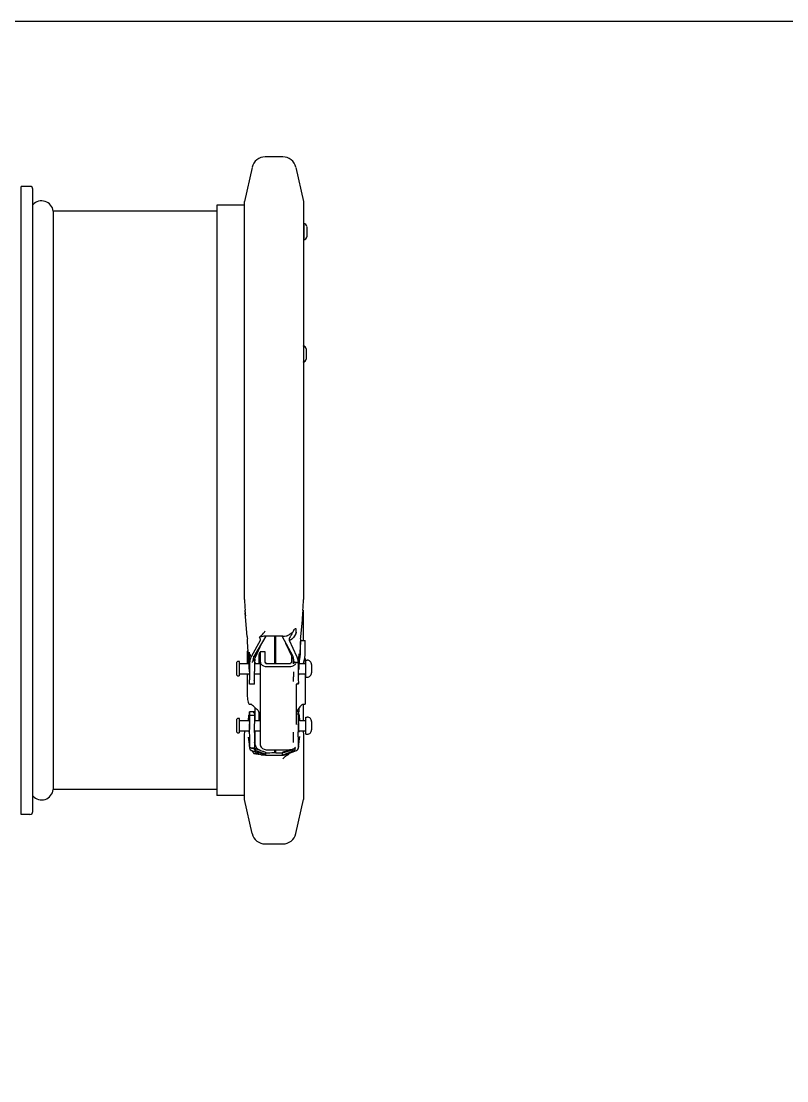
# Model space of a CAD drawing. Header units: millimetres. Extents: x 0 to 2800, y 0 to 1980.
# Drawn here: x 1938.2 to 2147.9, y 972.6 to 1262.7 of the extents above; entities that cross this region are included whole.
import ezdxf

# ---------------------------------------------------------------- set-up
doc = ezdxf.new("R2010")
doc.units = ezdxf.units.MM
doc.header["$LTSCALE"] = 154
doc.layers.get('0').update_dxf_attribs({"linetype": 'CONTINUOUS'})

msp = doc.modelspace()

# ---------------------------------------------------------------- linework, layer by layer
at = {"linetype": 'Continuous'}
for p, q in [((2009.83678, 1225.58091), (2005.02357, 1225.58091)), ((2001.42957, 1222.69181), (1999.3801, 1213.37607)), ((2013.43084, 1222.6916), (2015.48025, 1213.37607)), ((1940.60909, 1217.51802), (1938.20909, 1217.51802)), ((1938.20909, 1045.51802), (1938.20909, 1217.51802)), ((1941.40909, 1046.32026), (1941.40909, 1216.71618)), ((1999.38004, 1104.35622), (1999.38004, 1213.37594)), ((2015.48031, 1213.37594), (2015.48031, 1104.34107)), ((1991.80909, 1210.71802), (1946.98699, 1210.71802)), ((1946.98699, 1210.71802), (1946.98699, 1052.31802)), ((1999.38004, 1212.31802), (1991.80909, 1212.31802)), ((1991.80909, 1212.31802), (1991.80909, 1050.73514)), ((2015.58611, 1207.27802), (2015.58611, 1202.88519)), ((2016.38611, 1206.47346), (2016.38611, 1203.68258)), ((2016.22611, 1172.99399), (2016.22611, 1170.19597)), ((1999.53184, 1100.95006), (1999.53649, 1100.75116)), ((2000.08541, 1094.26946), (1999.53649, 1100.75116)), ((2015.48031, 1093.10663), (2015.48031, 1101.46613)), ((2014.7838, 1094.27834), (2015.20751, 1098.73058)), ((2005.19018, 1094.30686), (2001.88067, 1088.73354)), ((2009.83678, 1094.30686), (2005.02357, 1094.30686)), ((2007.54248, 1094.30686), (2007.54245, 1086.87337)), ((2007.80921, 1094.30686), (2007.80917, 1086.87337)), ((2012.6537, 1088.73354), (2009.67018, 1094.30686)), ((2013.51007, 1095.3478), (2013.51181, 1095.3573)), ((2000.15063, 1093.50029), (2000.13969, 1093.59535)), ((2000.56412, 1087.24995), (2000.20131, 1092.73213)), ((2003.66408, 1093.12935), (2001.28037, 1088.80986)), ((2002.45161, 1088.76976), (2003.99054, 1092.19173)), ((2012.43852, 1088.66893), (2010.70601, 1092.35077)), ((2011.60894, 1093.19483), (2013.62372, 1088.87815)), ((2014.65786, 1092.7142), (2014.30057, 1087.31541)), ((2014.72909, 1093.10663), (2016.00909, 1093.10663)), ((2014.72909, 1089.97228), (2014.72909, 1092.83739)), ((2016.00909, 1089.97228), (2016.00909, 1093.10662)), ((2000.08577, 1089.66736), (2000.08577, 1086.87337)), ((2000.35983, 1090.33683), (2000.22367, 1090.33683)), ((2000.43851, 1089.14452), (2000.52679, 1087.67493)), ((2000.64524, 1088.94963), (2000.64973, 1088.90117)), ((2000.64973, 1088.90117), (2000.65915, 1088.7981)), ((2001.21219, 1088.68874), (2001.19121, 1088.65232)), ((2001.23247, 1088.72431), (2001.21219, 1088.68874)), ((2001.75665, 1088.25473), (2001.73527, 1088.12944)), ((2001.75665, 1088.73354), (2001.88067, 1088.73354)), ((2003.30865, 1089.02044), (2003.30865, 1086.87337)), ((2003.72909, 1090.02233), (2003.72671, 1090.02582)), ((2005.00778, 1090.02466), (2003.72675, 1090.02466)), ((2003.72909, 1064.41047), (2003.72909, 1090.01073)), ((2005.00909, 1090.02233), (2005.00777, 1090.02543)), ((2005.00909, 1087.18823), (2005.00909, 1090.02233)), ((2012.20909, 1089.15651), (2012.20909, 1087.18823)), ((2012.6537, 1088.73354), (2012.77772, 1088.73354)), ((2014.15937, 1088.37488), (2014.13414, 1088.08057)), ((2014.33717, 1087.74205), (2014.42853, 1089.24751)), ((1997.15973, 1087.15212), (1997.15973, 1083.71928)), ((1997.95973, 1087.43337), (1997.76875, 1087.43337)), ((1997.95973, 1083.43337), (1997.95973, 1087.4264)), ((1997.95973, 1086.87337), (2000.56312, 1086.87337)), ((2000.52679, 1087.67493), (2000.55381, 1087.16544)), ((2000.74081, 1087.8494), (2000.71654, 1088.13485)), ((2000.79018, 1084.6203), (2000.78992, 1087.26491)), ((2001.6301, 1087.50517), (2001.61021, 1087.38168)), ((2001.73527, 1088.12944), (2001.67153, 1087.75354)), ((2002.07018, 1086.97624), (2002.07018, 1084.6203)), ((2002.07018, 1086.87337), (2003.72909, 1086.87337)), ((2002.30509, 1087.05371), (2002.13009, 1088.03817)), ((2002.20909, 1088.01577), (2002.20909, 1087.59377)), ((2005.22611, 1086.87337), (2011.99213, 1086.87337)), ((2011.40909, 1086.72297), (2005.80909, 1086.72297)), ((2005.80909, 1085.97855), (2011.40909, 1085.97855)), ((2012.79018, 1086.71122), (2012.79018, 1087.08086)), ((2012.81919, 1087.96342), (2012.79853, 1088.08301)), ((2012.91994, 1087.37052), (2012.9006, 1087.48821)), ((2013.42891, 1087.10758), (2013.48909, 1087.10133)), ((2013.48909, 1087.10132), (2013.55144, 1087.09488)), ((2013.55145, 1087.095), (2013.94371, 1087.05538)), ((2013.94371, 1087.05538), (2014.07018, 1087.04277)), ((2014.07018, 1087.04249), (2014.07018, 1084.59363)), ((2014.09249, 1087.58963), (2014.0709, 1087.33034)), ((2014.13414, 1088.08057), (2014.09249, 1087.58963)), ((2014.10085, 1087.68302), (2014.12469, 1087.96801)), ((2014.12469, 1087.96784), (2014.13413, 1088.08072)), ((2014.27086, 1086.87337), (2016.11973, 1086.87337)), ((2014.31783, 1087.37582), (2014.33717, 1087.74205)), ((2016.00909, 1088.20067), (2016.00909, 1086.87337)), ((2016.11973, 1087.75337), (2016.51973, 1087.75337)), ((2016.11973, 1083.11337), (2016.11973, 1087.75337)), ((2017.71973, 1086.55218), (2017.71973, 1084.3174)), ((1997.95973, 1083.43337), (1997.76875, 1083.43337)), ((1997.95973, 1083.99337), (2000.68937, 1083.99337)), ((2000.08577, 1083.99337), (2000.08577, 1078.2315)), ((2000.66827, 1085.27466), (2000.67208, 1085.13907)), ((2000.67208, 1085.13907), (2000.67371, 1085.07807)), ((2000.67371, 1085.07807), (2000.67621, 1084.98122)), ((2000.67621, 1084.98122), (2000.68018, 1084.81732)), ((2000.68659, 1084.52489), (2000.68937, 1084.38654)), ((2000.68937, 1084.38654), (2000.69581, 1084.04226)), ((2000.69572, 1084.04351), (2000.69665, 1083.99337)), ((2000.7036, 1083.72291), (2000.70312, 1083.74944)), ((2000.70455, 1083.65436), (2000.7036, 1083.72291)), ((2002.06824, 1083.99337), (2003.72909, 1083.99337)), ((2014.15682, 1083.72613), (2014.15581, 1083.65365)), ((2014.16362, 1083.99115), (2014.17099, 1084.38654)), ((2014.17099, 1084.38654), (2014.17377, 1084.525)), ((2014.17377, 1084.525), (2014.17827, 1084.73409)), ((2014.17827, 1084.73409), (2014.18026, 1084.82087)), ((2014.18026, 1084.82087), (2014.18423, 1084.98458)), ((2014.18423, 1084.98458), (2014.18669, 1085.07988)), ((2014.18669, 1085.07988), (2014.1883, 1085.13969)), ((2014.1883, 1085.13969), (2014.19229, 1085.28178)), ((2014.26206, 1083.99337), (2016.11973, 1083.99337)), ((2016.00909, 1083.99337), (2016.00909, 1075.70368)), ((2016.11973, 1083.11337), (2016.51973, 1083.11337)), ((2002.04796, 1081.22465), (2000.76796, 1081.22465)), ((2012.81373, 1082.07165), (2012.81201, 1082.20392)), ((2012.81553, 1081.92258), (2012.81373, 1082.07165)), ((2014.09174, 1081.19798), (2013.48909, 1081.19798)), ((2013.48909, 1081.19798), (2013.48909, 1070.12649)), ((2000.60605, 1075.70099), (2001.05141, 1075.69152)), ((2002.20909, 1074.76478), (2002.20909, 1071.25396)), ((2014.21824, 1074.60234), (2014.21824, 1073.62348)), ((2015.48031, 1071.25396), (2015.48031, 1075.69024)), ((1997.17545, 1071.5327), (1997.17545, 1068.09521)), ((1997.97545, 1071.81396), (1997.78447, 1071.81396)), ((1997.97545, 1067.81396), (1997.97545, 1071.80005)), ((1997.97545, 1071.25396), (2000.66762, 1071.25396)), ((2000.41698, 1071.25396), (2000.57137, 1072.68898)), ((2002.01649, 1073.60587), (2000.73649, 1073.60587)), ((2000.79018, 1072.71062), (2002.07018, 1072.71062)), ((2002.05466, 1071.25396), (2003.72909, 1071.25396)), ((2003.30865, 1073.15973), (2003.30865, 1071.25396)), ((2014.12216, 1073.62348), (2013.48909, 1073.62348)), ((2014.07018, 1073.0084), (2013.48909, 1073.0084)), ((2014.19273, 1071.25396), (2016.13545, 1071.25396)), ((2014.28709, 1072.70659), (2014.44338, 1071.25396)), ((2016.13545, 1072.13396), (2016.53545, 1072.13396)), ((2016.13545, 1067.49396), (2016.13545, 1072.13395)), ((2017.73545, 1070.93376), (2017.73545, 1068.69413)), ((1997.97545, 1068.37396), (2000.68937, 1068.37396)), ((2002.04326, 1068.37396), (2003.72909, 1068.37396)), ((2002.20909, 1068.37396), (2002.20909, 1064.90071)), ((2012.81373, 1067.74081), (2012.81551, 1067.98914)), ((2014.0927, 1070.6209), (2014.09474, 1070.35873)), ((2014.09474, 1070.35873), (2014.0962, 1070.13656)), ((2014.17099, 1068.76711), (2014.16957, 1068.84317)), ((2014.17099, 1068.37396), (2016.13545, 1068.37396)), ((1997.97545, 1067.81396), (1997.78447, 1067.81396)), ((1999.38004, 1049.62588), (1999.38004, 1067.20339)), ((2000.39521, 1066.63927), (2000.6207, 1064.76297)), ((2000.79018, 1063.73), (2000.79018, 1065.23126)), ((2002.07018, 1065.23126), (2002.07018, 1063.70648)), ((2002.567, 1063.88586), (2002.1017, 1065.20555)), ((2014.07018, 1065.21491), (2014.07044, 1063.59755)), ((2014.08127, 1066.51432), (2014.07894, 1066.31207)), ((2014.08406, 1066.75767), (2014.08127, 1066.51432)), ((2014.26277, 1065.03187), (2014.27038, 1065.09434)), ((2015.48031, 1067.19345), (2015.48031, 1049.62588)), ((2016.13545, 1067.49396), (2016.53545, 1067.49396)), ((2000.68235, 1064.34944), (2000.72682, 1064.0307)), ((2000.72683, 1064.03045), (2000.72053, 1064.07514)), ((2000.78945, 1063.56427), (2000.78344, 1063.61117)), ((2000.91665, 1063.7221), (2000.79018, 1063.72983)), ((2001.30891, 1063.69781), (2000.91665, 1063.7221)), ((2003.25142, 1062.13307), (2001.23664, 1062.99915)), ((2001.43144, 1063.6901), (2001.30892, 1063.69789)), ((2002.0473, 1063.67342), (2002.07197, 1063.44468)), ((2002.07242, 1063.44471), (2002.06917, 1063.50257)), ((2002.20666, 1063.00997), (2002.08264, 1063.00997)), ((2002.20666, 1063.00997), (2005.19018, 1061.76683)), ((2002.41672, 1063.42964), (2004.58481, 1062.72551)), ((2002.42184, 1063.05818), (2005.19018, 1062.01204)), ((2002.62618, 1063.67713), (2002.63153, 1063.66967)), ((2002.63733, 1063.66152), (2002.64358, 1063.65266)), ((2002.65028, 1063.64311), (2002.65735, 1063.63297)), ((2002.66477, 1063.62226), (2002.67256, 1063.61096)), ((2002.67256, 1063.61096), (2002.69929, 1063.57176)), ((2005.19018, 1061.76683), (2005.19018, 1062.38421)), ((2005.80909, 1063.20079), (2011.40909, 1063.20079)), ((2007.54248, 1063.20079), (2007.54248, 1062.46203)), ((2007.80922, 1063.20079), (2007.80922, 1062.46203)), ((2012.40874, 1063.08448), (2009.67018, 1062.3192)), ((2009.67018, 1061.76683), (2012.97969, 1063.00997)), ((2009.67018, 1062.3674), (2009.67018, 1061.76683)), ((2012.41086, 1063.2367), (2010.2771, 1062.68565)), ((2011.19628, 1062.06781), (2013.57999, 1062.99948)), ((2012.03884, 1062.3976), (2011.98045, 1062.3743)), ((2013.10371, 1063.00997), (2012.97969, 1063.00997)), ((2013.27007, 1063.59911), (2013.2806, 1063.63592)), ((2013.6083, 1063.01075), (2013.61801, 1063.01471)), ((2013.65857, 1063.03174), (2013.66915, 1063.03632)), ((2014.06548, 1063.51571), (2014.07044, 1063.59755)), ((2014.15745, 1064.24484), (2014.14215, 1064.13625)), ((2014.14382, 1064.14857), (2014.19172, 1064.48938)), ((2014.14975, 1064.1282), (2014.17233, 1064.28614)), ((2014.17233, 1064.28614), (2014.21247, 1064.57572)), ((2014.2154, 1064.66186), (2014.21063, 1064.62644)), ((2005.19018, 1061.76683), (2009.83678, 1061.76683)), ((1991.80909, 1052.31802), (1946.98699, 1052.31802)), ((1999.38004, 1050.71802), (1991.80909, 1050.71802)), ((2001.42952, 1040.31022), (1999.3801, 1049.62575)), ((2013.43079, 1040.31001), (2015.48025, 1049.62575)), ((1940.60909, 1045.51802), (1938.20909, 1045.51802)), ((2005.02357, 1037.42091), (2009.83678, 1037.42091))]:
    msp.add_line(p, q, dxfattribs=at)
msp.add_lwpolyline([(1472.55821, 1262.74778), (2565.67544, 1262.74778), (2565.67544, 106.14533), (1472.55821, 106.14533)], close=True)
for points in [[(1999.58931, 1100.08917), (1999.59945, 1099.99412), (1999.6124, 1099.85481)], [(2013.49685, 1095.28059), (2013.49888, 1095.29023), (2013.50084, 1095.29989)], [(2013.50464, 1095.31915), (2013.5065, 1095.3287), (2013.50831, 1095.33825)], [(2010.71504, 1092.35502), (2010.66013, 1092.45959), (2010.60293, 1092.573), (2010.54672, 1092.68932), (2010.54071, 1092.70207)], [(2001.28018, 1088.80958), (2001.27053, 1088.79324), (2001.26142, 1088.7762), (2001.25206, 1088.75902), (2001.24235, 1088.74176)], [(2001.84859, 1088.67537), (2001.83997, 1088.6574), (2001.83007, 1088.63438), (2001.82328, 1088.6162), (2001.82105, 1088.60613), (2001.82192, 1088.6009), (2001.8259, 1088.60051)], [(2001.86241, 1088.68924), (2001.85908, 1088.68964), (2001.85447, 1088.68502), (2001.84859, 1088.67537)], [(2012.67084, 1088.69891), (2012.66863, 1088.7), (2012.66868, 1088.69377)], [(2012.69865, 1088.61412), (2012.70331, 1088.60964), (2012.70455, 1088.61205), (2012.70238, 1088.62135), (2012.69488, 1088.64227), (2012.68397, 1088.67005), (2012.67533, 1088.69051), (2012.67084, 1088.69891)], [(2000.70371, 1083.64832), (2000.71958, 1083.12672), (2000.73099, 1082.65983)], [(2014.14038, 1083.09457), (2014.14365, 1083.22515), (2014.15665, 1083.64832)], [(2014.21247, 1064.57572), (2014.23255, 1064.72761), (2014.25229, 1064.88258), (2014.4897, 1066.85336)], [(2000.6207, 1064.76297), (2000.64568, 1064.56329), (2000.67139, 1064.36778), (2000.69686, 1064.18217), (2000.72755, 1063.96615)], [(2002.16171, 1063.03831), (2002.15704, 1063.03944), (2002.1558, 1063.03883), (2002.15798, 1063.0365), (2002.16547, 1063.03132), (2002.17639, 1063.02461), (2002.18503, 1063.01979), (2002.18951, 1063.01783)], [(2002.18951, 1063.01783), (2002.19173, 1063.01758), (2002.19168, 1063.01903)], [(2002.64274, 1063.68074), (2002.63404, 1063.70381), (2002.59797, 1063.8007), (2002.567, 1063.88586)], [(2002.60685, 1063.70345), (2002.60638, 1063.70405), (2002.60688, 1063.70341), (2002.60837, 1063.70144), (2002.6106, 1063.69847), (2002.61353, 1063.69452), (2002.61718, 1063.68955), (2002.62141, 1063.68375)], [(2003.75544, 1062.99487), (2003.71557, 1063.00802), (2003.67164, 1063.02287), (2003.62194, 1063.04022), (2003.56839, 1063.05973), (2003.51244, 1063.0812), (2003.45363, 1063.1051), (2003.39233, 1063.13162), (2003.33133, 1063.15989), (2003.27171, 1063.18956), (2003.21238, 1063.22115), (2003.1532, 1063.25473), (2003.09313, 1063.291), (2003.03364, 1063.32921), (2002.97816, 1063.36707), (2002.92718, 1063.40397), (2002.87984, 1063.44025), (2002.83702, 1063.47492), (2002.79865, 1063.50762), (2002.7643, 1063.53834), (2002.73424, 1063.56648), (2002.70852, 1063.5916), (2002.6866, 1063.61384), (2002.66792, 1063.63346), (2002.65238, 1063.65031), (2002.6398, 1063.66436), (2002.62952, 1063.67614), (2002.6215, 1063.68555), (2002.61564, 1063.69258), (2002.61129, 1063.6979), (2002.60834, 1063.70156), (2002.60798, 1063.70202)], [(2007.35485, 1062.46205), (2007.35848, 1062.45976), (2007.36193, 1062.45741), (2007.3652, 1062.45497), (2007.36828, 1062.45246), (2007.37118, 1062.44987), (2007.37393, 1062.4472), (2007.37655, 1062.44446), (2007.37903, 1062.44164), (2007.38137, 1062.43873)], [(2011.80996, 1063.22666), (2011.80195, 1063.22128), (2011.76857, 1063.19972), (2011.73267, 1063.17747), (2011.69456, 1063.15481), (2011.65469, 1063.13212), (2011.61295, 1063.10939), (2011.56943, 1063.08678), (2011.52507, 1063.06481), (2011.4801, 1063.04359)], [(2012.99794, 1063.02008), (2013.00128, 1063.01999), (2013.00589, 1063.02107), (2013.01177, 1063.02335), (2013.02039, 1063.02765), (2013.03028, 1063.03326), (2013.03708, 1063.03779), (2013.03931, 1063.04033), (2013.03844, 1063.04166), (2013.03446, 1063.04176)], [(2013.58018, 1062.99954), (2013.58983, 1063.00311), (2013.59894, 1063.00688)], [(2013.62789, 1063.01878), (2013.63794, 1063.02298), (2013.64816, 1063.0273)]]:
    msp.add_lwpolyline(points, dxfattribs=at)
for centre, radius, start, end in [((2005.02357, 1221.90091), 3.68, 90, 166.4773665), ((2009.83678, 1221.90091), 3.68, 13.5363547, 90), ((1940.60909, 1216.71802), 0.8, 0.1196571, 90), ((1943.80909, 1210.34261), 3.2, 6.7372458, 138.591845), ((2015.58611, 1206.47802), 0.8, 359.9344701, 90), ((2015.58611, 1203.67802), 0.8, 270, 0.042417), ((2015.42611, 1172.99472), 0.8, 359.9980667, 90), ((2015.42611, 1170.19472), 0.8, 270, 359.9748403), ((2034.06812, 1104.40229), 34.68805, 180.079445, 184.9023623), ((1980.82486, 1104.38639), 34.65542, 355.1662178, 359.921685), ((1997.6744, 1101.13359), 1.84971, 6.1280923, 9.411721), ((2008.52871, 1101.15175), 9.00114, 182.5507308, 184.1065632), ((2009.99335, 1101.26158), 10.46989, 184.1320927, 186.4294284), ((1985.61119, 1101.57694), 29.73288, 354.5065927, 356.8291896), ((1990.29189, 1101.29422), 25.04372, 356.8827065, 357.5866437), ((1992.54017, 1101.20527), 22.79369, 357.5720495, 359.316685), ((2009.84508, 1100.31923), 6.01237, 269.9209682, 278.8948713), ((2009.90546, 1099.93021), 5.6187, 278.8998726, 281.5895579), ((1996.04473, 1104.167), 18.72471, 330.4665832, 333.0240369), ((2009.66268, 1097.6419), 3.6185, 320.3989837, 325.4740187), ((2009.36236, 1097.84814), 3.98282, 325.4783339, 330.2610224), ((1995.70091, 1104.33697), 19.10822, 333.037473, 333.4412241), ((1995.47184, 1104.45184), 19.36447, 333.4402461, 333.8531374), ((2008.98423, 1098.06406), 4.41826, 330.26222, 334.7417355), ((1995.49687, 1104.43958), 19.3366, 333.8530783, 334.7093084), ((2010.91841, 1095.7653), 2.61775, 320.8796584, 335.6726946), ((2010.90035, 1095.78112), 2.64205, 320.897599, 322.8096961), ((2011.82856, 1098.37486), 2.47966, 297.6704792, 298.998551), ((2011.79851, 1098.4256), 2.53858, 297.7394196, 299.035614), ((2012.72353, 1097.0761), 0.89788, 313.1769667, 315.8837629), ((2016.99579, 1096.40693), 3.62791, 179.3028135, 181.60796), ((2017.05998, 1096.40812), 3.69212, 181.1630372, 182.4587171), ((2017.08222, 1096.40908), 3.7144, 181.605195, 183.2169461), ((2017.20453, 1096.41681), 3.8369, 182.4958142, 190.3573128), ((2017.28784, 1096.43), 3.92122, 187.9774648, 195.7333044), ((1921.4647, 1087.5424), 78.90746, 3.7710506, 4.4164169), ((2010.62486, 1096.0861), 3.05341, 288.8935931, 307.3222909), ((2010.48973, 1096.36449), 3.35965, 299.5946752, 301.4326383), ((2010.74788, 1095.93633), 2.8597, 301.4929884, 307.1813274), ((2089.83187, 1087.76969), 75.33645, 175.5719748, 176.2368422), ((1948.33398, 1084.03516), 52.54179, 5.8985095, 6.1402065), ((1953.42608, 1084.56111), 47.42265, 5.3097775, 6.1664532), ((1953.14811, 1084.53025), 47.70227, 5.3204771, 5.9012263), ((2004.80792, 1090.63614), 4.2438, 189.2573737, 190.3777012), ((1899.5244, 1079.70484), 101.54272, 4.7568947, 5.1377698), ((2002.3298, 1090.06254), 1.69702, 199.9796225, 203.9017567), ((2002.23021, 1090.02742), 1.59116, 200.0053448, 204.1878999), ((2002.28269, 1090.04218), 1.64569, 203.9183146, 207.340889), ((2002.56651, 1090.17776), 1.95954, 204.1689296, 206.6374999), ((2003.22853, 1090.51131), 2.70084, 206.6658355, 208.8255842), ((2004.17989, 1091.03475), 3.78708, 207.5001611, 208.8133034), ((2004.91647, 1091.44243), 4.62896, 208.8406611, 210.7870295), ((2023.0872, 1102.039), 25.66355, 210.3462249, 211.076558), ((2046.49778, 1116.10029), 52.97242, 211.0322579, 211.2086163), ((2004.96777, 1087.22855), 2.93236, 154.1453912, 156.6090349), ((1993.48504, 1092.80189), 9.83146, 334.1096131, 335.7872628), ((2004.85284, 1089.02085), 1.54419, 172.401585, 180.0153747), ((2021.61653, 1092.98774), 10.14337, 205.1998432, 206.4141157), ((2009.97453, 1087.20662), 2.855, 24.0163718, 26.3854598), ((2010.18204, 1087.29716), 2.6286, 18.9237746, 24.0546973), ((2022.05017, 1092.82123), 9.30339, 205.0768395, 206.6736919), ((2010.39791, 1086.98963), 3.72671, 23.8187268, 26.3688605), ((2010.58782, 1087.07341), 3.51914, 21.1655201, 23.8195653), ((2124.82776, 1078.81661), 111.08062, 175.0625234, 175.2159854), ((2075.05139, 1083.11965), 61.11861, 174.6400916, 175.0652264), ((2078.06056, 1082.88353), 64.1367, 174.6811057, 175.0883493), ((2059.1236, 1084.6084), 45.12139, 174.0930146, 174.6329873), ((2056.29986, 1084.8831), 42.28435, 174.3565315, 174.6455545), ((2058.03266, 1084.71153), 44.02562, 174.0805018, 174.3560986), ((2060.99574, 1084.4041), 47.00461, 173.8398409, 174.0802451), ((2057.33109, 1084.78953), 43.31976, 173.8265793, 174.0873115), ((1997.76875, 1086.63337), 0.8, 90, 139.5765394), ((2023.18397, 1087.881), 22.63579, 182.2650224, 182.5460412), ((1994.442, 1086.55542), 6.16229, 4.7162046, 5.309821), ((1990.46606, 1086.2255), 10.1519, 4.2979673, 4.7269516), ((1985.55618, 1085.85644), 15.07563, 3.8794065, 4.2981659), ((1980.93479, 1085.5403), 19.70782, 3.6390267, 3.8873896), ((1968.4299, 1084.77414), 32.23614, 2.5575107, 3.5873606), ((1950.23481, 1083.92335), 50.45109, 2.0576559, 2.6007121), ((1936.31478, 1083.42053), 64.3802, 1.6503288, 2.0600552), ((2406.38359, 1121.88838), 407.06881, 184.7576489, 184.8792364), ((1991.72223, 1088.8898), 10.00187, 349.913309, 350.6171316), ((1977.4649, 1091.2461), 24.4526, 350.6162369, 350.9070203), ((2039.14444, 1081.37489), 38.01192, 170.3396811, 170.7192284), ((2004.07008, 1087.45305), 2.00166, 176.9837196, 180.3613647), ((2005.80951, 1089.5101), 3.53155, 265.4733468, 269.9932183), ((2010.40561, 1087.37453), 2.39203, 12.9998178, 18.9074861), ((2011.77156, 1088.25878), 2.22222, 294.4865562, 297.3740953), ((2010.59509, 1087.41793), 2.19764, 6.7313551, 13.0085946), ((2010.82634, 1087.44458), 1.96485, 359.8045312, 6.7500057), ((1956.18236, 1078.27731), 57.45905, 9.8259245, 9.9467903), ((1985.3323, 1082.9081), 27.94617, 9.4327923, 9.6784355), ((2012.57482, 1077.7866), 9.35954, 85.4149254, 87.6446015), ((2012.46326, 1087.34351), 1.06516, 321.1534408, 323.5597703), ((2012.51467, 1087.30564), 1.00132, 323.5556625, 326.6587093), ((2012.61698, 1078.46279), 8.68215, 84.9217457, 85.3355465), ((2012.30582, 1074.99264), 12.16622, 84.4186369, 84.9087083), ((2011.51695, 1066.8725), 20.32458, 84.2550366, 84.4316792), ((2023.99763, 1188.47766), 101.91954, 264.1171686, 264.3695687), ((2011.41199, 1087.30524), 2.6606, 6.5213093, 9.6422437), ((2070.74185, 1087.0435), 56.67167, 179.7099666, 180.0007466), ((2070.51809, 1083.6824), 56.34849, 177.4264163, 178.3735164), ((2052.25903, 1084.48245), 38.07194, 176.946821, 177.3953624), ((2039.52111, 1085.17844), 25.31503, 176.154016, 176.9842689), ((2029.78071, 1085.82299), 15.55334, 175.7768401, 176.1163), ((2025.19776, 1086.16238), 10.95784, 175.3510551, 175.7819687), ((2020.26765, 1086.5671), 6.01115, 174.54531, 175.3872027), ((2016.51973, 1086.55337), 1.2, 359.9883184, 90), ((1997.76875, 1084.23337), 0.8, 220.4234606, 270), ((1893.64754, 1082.32473), 107.06166, 1.17753, 1.3340682), ((1963.83172, 1083.00331), 36.87902, 1.3580633, 1.5336742), ((1971.03059, 1083.1742), 29.67812, 1.214804, 1.3576307), ((1977.97311, 1083.32132), 22.73405, 1.0790297, 1.2150488), ((1873.80025, 1084.72838), 126.98997, 359.3253341, 359.9512359), ((1609.36164, 1087.87653), 392.72723, 359.1663183, 359.3225429), ((1876.13254, 1084.72174), 125.93768, 359.3227191, 359.9538509), ((2140.22952, 1084.70011), 127.43939, 180.047873, 180.6715674), ((2140.91069, 1084.69635), 126.84055, 180.0464007, 180.6730397), ((2290.65409, 1086.41862), 276.59386, 180.6654142, 180.7945313), ((2035.65049, 1083.34715), 21.49701, 178.761465, 178.9898759), ((2044.86108, 1083.15127), 30.70969, 178.6187739, 178.7675229), ((2051.51387, 1082.9912), 37.3644, 178.4677681, 178.6192978), ((2016.51973, 1084.31337), 1.2, 270, 0.0097547), ((2031.63877, 1081.93099), 17.56867, 181.0350983, 181.3090715), ((2006.71379, 1081.42298), 7.38507, 359.0309962, 359.7598854), ((2017.0571, 1072.32554), 3.62533, 151.7584205, 153.2591418), ((1997.78447, 1071.01396), 0.8, 90, 139.5765394), ((2007.59595, 1070.70047), 7.00341, 174.4895359, 175.4504283), ((1997.32499, 1071.26666), 3.37161, 2.8157499, 3.5675334), ((1995.50222, 1071.17748), 5.19656, 2.0791762, 2.8106717), ((1991.89564, 1071.04844), 8.80545, 1.3463335, 2.0668188), ((2017.73325, 1071.25563), 3.5698, 176.5324769, 177.292583), ((2008.48862, 1072.36887), 5.79681, 8.9577289, 9.3811178), ((1996.21268, 1070.76219), 18.1787, 6.1401125, 6.3062781), ((2016.53545, 1070.93396), 1.2, 359.9967832, 90), ((1997.78447, 1068.61396), 0.8, 220.4234606, 270), ((2005.06636, 1068.62637), 4.47878, 184.781002, 185.4820128), ((2003.73007, 1068.49788), 3.13633, 185.4777532, 186.3102036), ((1992.22648, 1068.68819), 8.45811, 357.0321242, 357.8574991), ((1984.21892, 1068.98865), 16.4713, 357.8544049, 358.5008147), ((1971.31367, 1069.33347), 29.38116, 358.4870366, 358.8954897), ((1873.51176, 1070.69727), 127.19303, 359.594983, 359.8219379), ((2191.32275, 1068.98127), 190.56165, 179.4526871, 179.7263079), ((1836.51142, 1069.15009), 177.58792, 359.5175789, 359.9966139), ((1834.11762, 1069.05838), 179.9818, 0.1854757, 0.3432303), ((1851.73166, 1069.11385), 162.36768, 0.0090856, 0.1860255), ((2093.87452, 1070.56076), 79.71876, 179.9407956, 180.1859867), ((2114.60091, 1070.49432), 100.44491, 180.1097129, 180.9418894), ((2043.60216, 1069.33476), 29.43665, 181.1049372, 181.5126339), ((2030.63451, 1068.98834), 16.46437, 181.4987497, 182.1459325), ((2011.01932, 1068.50936), 3.24788, 353.7570294, 354.6096878), ((2011.90729, 1067.7457), 3.54859, 7.7593957, 10.2108756), ((2016.53545, 1068.69396), 1.2, 270, 0.002283), ((1544.86969, 1071.87256), 467.96228, 359.3191755, 359.4941149), ((1721.71477, 1070.1349), 292.38879, 359.3381909, 359.514008), ((1981.42914, 1069.05609), 33.07942, 352.3663371, 353.2110714), ((1978.62891, 1069.3986), 35.90043, 352.7111014, 353.0135555), ((1971.88549, 1070.22256), 42.694, 353.1012136, 353.27813), ((1978.31146, 1069.43306), 36.21981, 353.2019284, 353.3286181), ((2037.74939, 1069.35784), 37.40456, 186.6675931, 186.8615157), ((2033.72189, 1068.87576), 33.34833, 186.6483898, 187.519772), ((2034.77151, 1068.99928), 34.40517, 186.8611412, 187.0804244), ((2031.61841, 1068.60755), 31.22783, 187.080265, 187.5255432), ((2034.67918, 1069.01386), 34.31546, 187.5288035, 187.7216217), ((2030.47554, 1068.47325), 30.07724, 187.5689189, 187.880502), ((2040.16811, 1069.7588), 39.85471, 187.722613, 187.8843371), ((2087.09918, 1076.29933), 87.23934, 187.9112596, 188.0549351), ((2001.38129, 1063.55829), 0.59187, 179.4030363, 187.3777961), ((1983.19626, 1063.72439), 17.59392, 359.4791639, 0.0177271), ((2001.33764, 1063.55299), 0.5479, 187.4138062, 193.5433541), ((1990.92697, 899.33775), 164.68771, 86.3856634, 86.5413754), ((2001.47635, 1063.75452), 0.78598, 237.4225265, 239.8910498), ((2001.51409, 1063.81998), 0.86154, 239.903691, 243.0394067), ((2002.05368, 1064.89535), 2.06473, 243.2232136, 246.6895573), ((2003.03366, 1091.59472), 27.95018, 266.4621422, 266.679458), ((2002.44394, 1081.4784), 17.81668, 266.6883708, 266.8821877), ((2002.24002, 1077.7333), 14.06604, 266.8818793, 267.1365775), ((2003.92525, 1063.81814), 2.58936, 201.9315871, 208.9175052), ((2002.28416, 1078.87736), 15.21087, 267.1858067, 268.5561451), ((2003.98382, 1063.84869), 2.65542, 207.872446, 211.7497675), ((2004.02449, 1063.87367), 2.70315, 210.6280448, 213.6612331), ((2004.04346, 1063.885), 2.72521, 212.3381038, 217.437725), ((2004.09634, 1063.92321), 2.79043, 215.5530323, 217.4238769), ((2014.8291, 1139.42725), 78.27823, 260.4783443, 260.7277861), ((1988.75756, 1059.79532), 13.70293, 16.1301955, 16.4309079), ((2003.29348, 1063.76939), 1.35463, 204.6025331, 206.638299), ((2003.27211, 1064.36619), 1.29593, 207.8936318, 220.7124957), ((2004.23711, 1065.75923), 3.75031, 240.3906936, 245.0683731), ((2004.44208, 1066.19708), 4.23376, 245.0507906, 249.306198), ((2004.5784, 1066.55555), 4.61728, 249.2956698, 253.2979324), ((2004.22281, 1065.44322), 3.44974, 252.2023837, 253.6460733), ((2012.3367, 1063.60455), 0.51574, 292.1837831, 298.6482983), ((2012.36576, 1063.55129), 0.45506, 298.651915, 305.6294804), ((2012.3679, 1063.49978), 0.42378, 346.2989969, 354.0118236), ((2012.3709, 1064.64187), 1.18486, 315.1663493, 321.0803015), ((2022.3378, 1061.03867), 9.42224, 163.7746559, 163.999158), ((2012.47346, 1064.55779), 1.05225, 321.133956, 324.562484), ((2013.49344, 1063.58824), 0.57669, 345.3054278, 352.7749345), ((2055.62877, 1058.38304), 41.8842, 172.6890451, 172.848166), ((2056.83381, 1058.24011), 43.09693, 172.1201098, 172.3590968), ((1929.43915, 1076.26486), 85.56676, 351.9246452, 352.1359713), ((1981.46161, 1069.06734), 33.04872, 352.037695, 352.3398498), ((1980.51303, 1069.18605), 34.00468, 352.1766395, 352.2941183), ((1984.76491, 1068.61297), 29.71433, 352.3591179, 352.7126145), ((1998.94641, 1037.98938), 24.38978, 78.4588744, 79.6680545), ((2004.97354, 1067.50138), 5.73137, 258.4511931, 261.0878716), ((2016.26009, 1054.6671), 8.82581, 133.2918233, 136.7011165), ((2024.47922, 976.85805), 86.09971, 98.7177002, 99.0969509), ((2014.71826, 1056.41214), 6.45207, 120.6461989, 122.2317427), ((1943.80909, 1052.69343), 3.2, 221.4081641, 353.2627542), ((1940.60909, 1046.31802), 0.8, 270, 359.8803288), ((2005.02357, 1041.10091), 3.68, 193.5363547, 270), ((2009.83678, 1041.10091), 3.68, 270, 346.4773665)]:
    msp.add_arc(centre, radius, start, end, dxfattribs=at)
for centre, major_axis, ratio, start_param, end_param in [((2000.41534, 1088.73683), (-0.19708, 1.59967), 0.165126, -0.376291765, 0.929789798), ((2008.32909, 1089.97228), (0, 7.41616), 0.862980799, -1.90705165, -1.570796327), ((2008.32909, 1089.97228), (0, 8.89939), 0.862980799, 4.356682653, 4.71238898), ((2004.65574, 1087.61477), (0, 2.78106), 0.862980799, -4.509250025, -4.442517798), ((2000.41534, 1077.30098), (-0.19708, 1.59967), 0.165126, 0.929789798, 3.117680273), ((2008.32909, 1075.70368), (7.68, 0), 0.004378952, -0.411139319, 0)]:
    msp.add_ellipse(centre, major_axis=major_axis, ratio=ratio, start_param=start_param, end_param=end_param, dxfattribs=at)
for points in [[(1999.53184, 1100.95006), (1999.52942, 1101.07718), (1999.52726, 1101.20465), (1999.51354, 1101.33105)], [(2015.35703, 1101.46613), (2015.34237, 1101.28999), (2015.32813, 1101.11234), (2015.34159, 1100.93611)], [(2000.08541, 1094.26946), (2000.10428, 1094.04666), (2000.12097, 1093.82368), (2000.13925, 1093.60083)], [(2003.43095, 1094.03899), (2003.62996, 1094.19915), (2003.8186, 1094.37183), (2004.00939, 1094.54171)], [(2003.99398, 1094.15929), (2003.80643, 1094.11862), (2003.61887, 1094.07792), (2003.43095, 1094.03899)], [(2004.69244, 1094.28665), (2004.45733, 1094.25963), (2004.22526, 1094.20945), (2003.99398, 1094.15929)], [(2004.00939, 1094.54171), (2004.40365, 1094.89275), (2004.72957, 1095.3196), (2005.02357, 1095.75805)], [(2005.02357, 1094.30686), (2004.91299, 1094.30686), (2004.8023, 1094.29928), (2004.69244, 1094.28665)], [(2012.45075, 1095.33533), (2012.0928, 1094.90327), (2011.58392, 1094.53862), (2011.03426, 1094.42607)], [(2012.47611, 1093.65793), (2012.65109, 1093.79056), (2012.81216, 1093.94437), (2012.95064, 1094.11475)], [(2012.94932, 1094.11363), (2012.81097, 1093.94389), (2012.65025, 1093.79071), (2012.47613, 1093.65791)], [(2013.00509, 1094.18409), (2013.24722, 1094.5032), (2013.41502, 1094.88846), (2013.49685, 1095.28059)], [(2013.33791, 1096.42138), (2013.24674, 1096.33575), (2013.13996, 1096.26679), (2013.03062, 1096.20607)], [(2013.33739, 1096.42087), (2013.24632, 1096.33551), (2013.13982, 1096.2666), (2013.03066, 1096.20607)], [(2013.51354, 1095.36674), (2013.47086, 1095.13346), (2013.40142, 1094.90302), (2013.30372, 1094.68692)], [(2014.72137, 1093.60026), (2014.74271, 1093.82623), (2014.76231, 1094.05237), (2014.7838, 1094.27834)], [(2011.60889, 1093.19479), (2011.6878, 1093.23378), (2011.77302, 1093.25851), (2011.8541, 1093.29278)], [(2014.7203, 1093.58617), (2014.70577, 1093.47161), (2014.69321, 1093.3568), (2014.68007, 1093.24207)], [(2000.61936, 1089.95332), (2000.6481, 1089.79447), (2000.67997, 1089.6348), (2000.73505, 1089.48307)], [(2000.73492, 1089.48269), (2000.68909, 1089.6086), (2000.65773, 1089.73989), (2000.63354, 1089.87168)], [(2000.71654, 1088.13485), (2000.69332, 1088.4078), (2000.67024, 1088.68076), (2000.64486, 1088.95352)], [(2001.19121, 1088.65232), (2000.94973, 1088.23583), (2000.78844, 1087.74633), (2000.78992, 1087.26491)], [(2001.19116, 1088.65232), (2001.11726, 1088.79803), (2001.02336, 1088.93269), (2000.93984, 1089.07311)], [(2001.8259, 1088.60051), (2001.79581, 1088.48705), (2001.77508, 1088.37112), (2001.75783, 1088.25501)], [(2002.07119, 1087.55837), (2002.08619, 1087.84438), (2002.16272, 1088.12983), (2002.2764, 1088.39271)], [(2012.77772, 1088.20242), (2012.75429, 1088.33706), (2012.74323, 1088.47894), (2012.68184, 1088.60104)], [(2014.03501, 1087.75088), (2014.0007, 1087.95326), (2013.94363, 1088.1526), (2013.86956, 1088.34404)], [(2002.06846, 1087.44042), (2002.0696, 1087.28755), (2002.07081, 1087.13467), (2002.06932, 1086.9818)], [(2012.02287, 1086.88998), (2011.84882, 1086.76889), (2011.62112, 1086.72297), (2011.40909, 1086.72297)], [(2011.40909, 1085.97855), (2011.84548, 1085.97855), (2012.29555, 1086.0554), (2012.69262, 1086.23643)], [(2012.19553, 1087.10403), (2012.16749, 1087.01675), (2012.09812, 1086.94233), (2012.02287, 1086.88998)], [(2012.79018, 1087.08086), (2012.79018, 1087.20014), (2012.7902, 1087.31944), (2012.79169, 1087.43871)], [(2012.79333, 1086.28539), (2012.89099, 1086.336), (2012.98522, 1086.39448), (2013.07217, 1086.46184)], [(2012.88071, 1087.60636), (2012.86042, 1087.72542), (2012.8397, 1087.8444), (2012.81919, 1087.96342)], [(2012.95947, 1087.13823), (2012.94546, 1087.21551), (2012.93265, 1087.29301), (2012.91994, 1087.37052)], [(2012.95947, 1087.13823), (2013.11599, 1087.13332), (2013.27314, 1087.12549), (2013.42774, 1087.10057)], [(2013.07217, 1086.46184), (2013.15309, 1086.52453), (2013.22865, 1086.59566), (2013.29284, 1086.6754)], [(2014.0709, 1087.33038), (2014.07136, 1087.42287), (2014.06585, 1087.51552), (2014.05538, 1087.60741)], [(2002.06955, 1074.89481), (2001.90878, 1075.04545), (2001.74963, 1075.19782), (2001.58867, 1075.34825)], [(2002.885, 1074.15112), (2002.61102, 1074.39663), (2002.338, 1074.64327), (2002.06955, 1074.89481)], [(2002.885, 1074.15112), (2003.01687, 1074.03295), (2003.12137, 1073.87974), (2003.19116, 1073.717)], [(2014.28693, 1074.69746), (2014.13145, 1074.48855), (2013.98649, 1074.27046), (2013.86333, 1074.04101)], [(2014.67595, 1075.1726), (2014.53859, 1075.02084), (2014.40914, 1074.86166), (2014.28693, 1074.69746)], [(2003.19116, 1073.717), (2003.26598, 1073.54253), (2003.30865, 1073.34957), (2003.30865, 1073.15973)], [(2014.28138, 1072.759), (2014.26245, 1072.93022), (2014.24157, 1073.10131), (2014.21473, 1073.27146)], [(2000.89112, 1063.23991), (2000.93465, 1063.18121), (2000.99158, 1063.13157), (2001.05315, 1063.09221)], [(2001.90088, 1063.67131), (2001.74464, 1063.67432), (2001.58814, 1063.67903), (2001.43262, 1063.6944)], [(2001.92105, 1063.60228), (2001.95038, 1063.50119), (2001.98173, 1063.40042), (2002.02057, 1063.30259)], [(2002.32825, 1063.09778), (2002.19799, 1063.15861), (2002.08743, 1063.30175), (2002.07198, 1063.44469)], [(2003.16837, 1062.15858), (2002.96727, 1062.22301), (2002.76989, 1062.30128), (2002.58045, 1062.39461)], [(2005.19018, 1062.38421), (2005.91139, 1062.35012), (2006.63513, 1062.40429), (2007.35484, 1062.46203)], [(2007.35484, 1062.46203), (2008.12451, 1062.39682), (2008.89859, 1062.33158), (2009.67018, 1062.3674)], [(2012.77962, 1063.3994), (2012.75868, 1063.31396), (2012.7023, 1063.23275), (2012.63086, 1063.18142)], [(2012.79499, 1063.50849), (2012.88682, 1063.55619), (2012.97558, 1063.61083), (2013.05809, 1063.67329)], [(2013.10371, 1063.14409), (2013.17699, 1063.288), (2013.22573, 1063.44382), (2013.27007, 1063.59911)], [(2013.66915, 1063.03632), (2013.83953, 1063.11031), (2014.00403, 1063.2623), (2014.05126, 1063.44196)], [(2004.08563, 1061.8392), (2004.39542, 1061.79057), (2004.71, 1061.76713), (2005.02357, 1061.76683)], [(2009.83678, 1061.76683), (2009.94727, 1061.76683), (2010.05782, 1061.77235), (2010.16792, 1061.7816)], [(2010.16792, 1061.7816), (2010.40198, 1061.80127), (2010.6344, 1061.83796), (2010.86638, 1061.87481)], [(2010.98864, 1061.68426), (2010.71408, 1061.50707), (2010.44586, 1061.31531), (2010.2081, 1061.09115)], [(2011.27708, 1061.86993), (2011.18029, 1061.80906), (2011.08472, 1061.74626), (2010.98864, 1061.68426)]]:
    msp.add_open_spline(points, degree=3, dxfattribs=at)
for points, knots in [([(2003.66415, 1093.12916), (2003.70445, 1093.20221), (2003.80204, 1093.537), (2003.56246, 1093.83279), (2003.43094, 1094.03899)], [0, 0, 0, 0, 0.25435656, 1, 1, 1, 1]), ([(2012.3365, 1094.937), (2012.17965, 1094.66002), (2011.87949, 1094.15911), (2011.47489, 1093.48197), (2011.60889, 1093.19479)], [0, 0, 0, 0, 0.501107634, 1, 1, 1, 1]), ([(2011.8541, 1093.29278), (2011.87594, 1093.30201), (2011.91901, 1093.32145), (2011.96134, 1093.34243), (2011.98228, 1093.35313)], [0, 0, 0, 0, 0.502054263, 1, 1, 1, 1]), ([(2011.98228, 1093.35313), (2012.01055, 1093.36757), (2012.06636, 1093.39711), (2012.12164, 1093.42762), (2012.14893, 1093.44314)], [0, 0, 0, 0, 0.502822083, 1, 1, 1, 1]), ([(2000.86234, 1089.20911), (2000.87472, 1089.18655), (2000.90032, 1089.14109), (2000.92653, 1089.09599), (2000.93986, 1089.07316)], [0, 0, 0, 0, 0.493313786, 1, 1, 1, 1]), ([(2003.72674, 1090.02458), (2003.69814, 1090.02372), (2003.63547, 1089.93136), (2003.44177, 1089.72216), (2003.34998, 1089.4328), (2003.32221, 1089.22504)], [0, 0, 0, 0, 0.094139585, 0.310237006, 1, 1, 1, 1]), ([(2000.56586, 1086.98639), (2000.56345, 1087.04776), (2000.58656, 1087.0979), (2000.54225, 1087.23427), (2000.56314, 1087.23323)], [0, 0, 0, 0, 0.745993303, 1, 1, 1, 1]), ([(2000.56806, 1087.21334), (2000.56984, 1087.20166), (2000.57331, 1087.17246), (2000.57622, 1087.1432), (2000.57785, 1087.12569)], [0, 0, 0, 0, 0.401854834, 1, 1, 1, 1]), ([(2003.72909, 1087.18823), (2003.72909, 1087.03983), (2004.00799, 1086.27966), (2004.91949, 1086.03791), (2005.53079, 1085.98957)], [0, 0, 0, 0, 0.194849872, 1, 1, 1, 1]), ([(2005.80909, 1086.72297), (2005.70652, 1086.72297), (2005.40342, 1086.74673), (2005.00909, 1086.9699), (2005.00909, 1087.18823)], [0, 0, 0, 0, 0.319626623, 1, 1, 1, 1]), ([(2012.20909, 1087.18823), (2012.20909, 1087.17413), (2012.20673, 1087.14557), (2012.19994, 1087.11775), (2012.19553, 1087.10403)], [0, 0, 0, 0, 0.494534378, 1, 1, 1, 1]), ([(2014.28372, 1087.13851), (2014.28514, 1087.15319), (2014.28769, 1087.17804), (2014.29071, 1087.20284), (2014.29224, 1087.21296)], [0, 0, 0, 0, 0.590497455, 1, 1, 1, 1]), ([(2014.29936, 1087.2222), (2014.30026, 1087.2082), (2014.29958, 1087.09248), (2014.29433, 1086.97704), (2014.28985, 1086.87556)], [0, 0, 0, 0, 0.121339395, 1, 1, 1, 1]), ([(2000.69673, 1083.99128), (2000.69749, 1083.94922), (2000.69969, 1083.8349), (2000.70141, 1083.72056), (2000.70371, 1083.64831)], [0, 0, 0, 0, 0.367832502, 1, 1, 1, 1]), ([(2000.76175, 1081.65498), (2000.76245, 1081.75383), (2000.76805, 1082.27987), (2000.77651, 1082.80589), (2000.78142, 1083.23309)], [0, 0, 0, 0, 0.187889395, 1, 1, 1, 1]), ([(2012.81201, 1082.20392), (2012.81101, 1082.27858), (2012.80642, 1082.61275), (2012.80185, 1082.94691), (2012.79889, 1083.20642)], [0, 0, 0, 0, 0.223443432, 1, 1, 1, 1]), ([(2014.08683, 1082.58316), (2014.08861, 1082.45318), (2014.09384, 1082.05616), (2014.10014, 1081.6591), (2014.09879, 1081.39203)], [0, 0, 0, 0, 0.327387643, 1, 1, 1, 1]), ([(2014.15665, 1083.64831), (2014.15712, 1083.66302), (2014.15982, 1083.7773), (2014.16182, 1083.89159), (2014.16362, 1083.99115)], [0, 0, 0, 0, 0.128803287, 1, 1, 1, 1]), ([(2000.76797, 1081.22464), (2000.75983, 1081.22482), (2000.77174, 1081.27597), (2000.7626, 1081.29666), (2000.76216, 1081.32061)], [0, 0, 0, 0, 0.253631438, 1, 1, 1, 1]), ([(2000.76216, 1081.32061), (2000.76178, 1081.3411), (2000.7605, 1081.45256), (2000.7611, 1081.56402), (2000.76175, 1081.65498)], [0, 0, 0, 0, 0.183899937, 1, 1, 1, 1]), ([(2000.77211, 1081.24714), (2000.77156, 1081.24149), (2000.7697, 1081.23637), (2000.76995, 1081.2246), (2000.76797, 1081.22464)], [0, 0, 0, 0, 0.740675755, 1, 1, 1, 1]), ([(2002.0473, 1082.16236), (2002.04608, 1082.07006), (2002.04294, 1081.79504), (2002.03915, 1081.51996), (2002.04188, 1081.33724)], [0, 0, 0, 0, 0.335595904, 1, 1, 1, 1]), ([(2002.04215, 1081.32061), (2002.0426, 1081.29666), (2002.05174, 1081.27597), (2002.03983, 1081.22482), (2002.04797, 1081.22464)], [0, 0, 0, 0, 0.746361696, 1, 1, 1, 1]), ([(2002.04797, 1081.22464), (2002.06137, 1081.22434), (2002.04194, 1081.30959), (2002.0699, 1081.39712), (2002.06193, 1081.61007), (2002.06826, 1081.75984), (2002.06905, 1081.84988)], [0, 0, 0, 0, 0.064265791, 0.254415976, 0.568381173, 1, 1, 1, 1]), ([(2014.08808, 1081.21514), (2014.08651, 1081.22901), (2014.07931, 1081.33375), (2014.07677, 1081.43867), (2014.07468, 1081.52963)], [0, 0, 0, 0, 0.133027558, 1, 1, 1, 1]), ([(2014.0978, 1081.29809), (2014.09746, 1081.27888), (2014.09664, 1081.24854), (2014.09534, 1081.21816), (2014.09405, 1081.20708)], [0, 0, 0, 0, 0.632729425, 1, 1, 1, 1]), ([(2001.58867, 1075.34825), (2001.49792, 1075.43306), (2001.35918, 1075.55418), (2001.19357, 1075.6892), (2001.12424, 1075.69024)], [0, 0, 0, 0, 0.641755595, 1, 1, 1, 1]), ([(2013.8195, 1073.95678), (2013.8045, 1073.927), (2013.7755, 1073.86723), (2013.74851, 1073.80651), (2013.73566, 1073.77603)], [0, 0, 0, 0, 0.501902696, 1, 1, 1, 1]), ([(2015.36908, 1075.69024), (2015.25645, 1075.68911), (2014.99488, 1075.50562), (2014.79626, 1075.30552), (2014.67595, 1075.1726)], [0, 0, 0, 0, 0.385854146, 1, 1, 1, 1]), ([(2000.73648, 1073.60579), (2000.71393, 1073.60578), (2000.69474, 1073.49096), (2000.65256, 1073.34681), (2000.61348, 1073.04233), (2000.58549, 1072.82025), (2000.57137, 1072.68898)], [0, 0, 0, 0, 0.072262177, 0.264862926, 0.576936311, 1, 1, 1, 1]), ([(2000.6249, 1071.37299), (2000.63075, 1071.43309), (2000.65221, 1071.48805), (2000.64615, 1071.61381), (2000.6676, 1071.61386)], [0, 0, 0, 0, 0.737818433, 1, 1, 1, 1]), ([(2000.6676, 1071.61386), (2000.67101, 1071.61387), (2000.67665, 1071.59945), (2000.67837, 1071.58991), (2000.67976, 1071.58178)], [0, 0, 0, 0, 0.292422777, 1, 1, 1, 1]), ([(2000.67976, 1071.58178), (2000.68038, 1071.57815), (2000.68157, 1071.57037), (2000.68258, 1071.56257), (2000.68308, 1071.5584)], [0, 0, 0, 0, 0.467296579, 1, 1, 1, 1]), ([(2000.68308, 1071.5584), (2000.68363, 1071.55388), (2000.68468, 1071.54435), (2000.68561, 1071.53481), (2000.68606, 1071.5298)], [0, 0, 0, 0, 0.475082924, 1, 1, 1, 1]), ([(2000.68606, 1071.5298), (2000.68682, 1071.52144), (2000.68827, 1071.50367), (2000.68948, 1071.48588), (2000.69007, 1071.47646)], [0, 0, 0, 0, 0.470753634, 1, 1, 1, 1]), ([(2000.69866, 1071.25533), (2000.70022, 1071.19045), (2000.70532, 1070.87269), (2000.70494, 1070.55488), (2000.70417, 1070.30198)], [0, 0, 0, 0, 0.204219681, 1, 1, 1, 1]), ([(2000.79018, 1072.71062), (2000.79018, 1072.83874), (2000.78778, 1073.05458), (2000.78481, 1073.3536), (2000.76453, 1073.49097), (2000.75736, 1073.6058), (2000.73648, 1073.60579)], [0, 0, 0, 0, 0.42644227, 0.739328653, 0.930499823, 1, 1, 1, 1]), ([(2000.7698, 1070.80156), (2000.77148, 1070.97948), (2000.77809, 1071.61583), (2000.78709, 1072.25217), (2000.79018, 1072.71062)], [0, 0, 0, 0, 0.279583566, 1, 1, 1, 1]), ([(2001.92538, 1073.26408), (2001.93007, 1073.2935), (2001.93919, 1073.34807), (2001.94939, 1073.40245), (2001.95446, 1073.42748)], [0, 0, 0, 0, 0.538471673, 1, 1, 1, 1]), ([(2001.95446, 1073.42748), (2001.95971, 1073.45335), (2001.96949, 1073.49801), (2001.98159, 1073.54217), (2001.98791, 1073.56041)], [0, 0, 0, 0, 0.577541186, 1, 1, 1, 1]), ([(2001.98791, 1073.56041), (2001.99137, 1073.5704), (2001.99735, 1073.58563), (2002.00633, 1073.60078), (2002.01145, 1073.60411)], [0, 0, 0, 0, 0.633535469, 1, 1, 1, 1]), ([(2002.01954, 1073.60512), (2002.04104, 1073.59561), (2002.0433, 1073.49209), (2002.08088, 1073.22345), (2002.07018, 1072.92858), (2002.07018, 1072.71062)], [0, 0, 0, 0, 0.078401637, 0.272925224, 1, 1, 1, 1]), ([(2002.07018, 1072.71062), (2002.06708, 1072.25066), (2002.03576, 1070.12344), (2002.04244, 1067.99577), (2002.06147, 1066.32842)], [0, 0, 0, 0, 0.216210019, 1, 1, 1, 1]), ([(2014.09202, 1073.52987), (2014.0883, 1073.50042), (2014.07372, 1073.32692), (2014.07166, 1073.15274), (2014.07018, 1073.0084)], [0, 0, 0, 0, 0.170552692, 1, 1, 1, 1]), ([(2014.07018, 1073.0084), (2014.07018, 1072.8469), (2014.0755, 1072.05104), (2014.08732, 1071.25525), (2014.0927, 1070.6209)], [0, 0, 0, 0, 0.202917782, 1, 1, 1, 1]), ([(2014.1141, 1073.6185), (2014.10738, 1073.60989), (2014.09944, 1073.57904), (2014.09449, 1073.54939), (2014.09202, 1073.52987)], [0, 0, 0, 0, 0.356886607, 1, 1, 1, 1]), ([(2014.13817, 1073.60782), (2014.13588, 1073.61202), (2014.13212, 1073.6186), (2014.12506, 1073.62347), (2014.12217, 1073.62346)], [0, 0, 0, 0, 0.623562265, 1, 1, 1, 1]), ([(2014.15688, 1073.55863), (2014.15398, 1073.56831), (2014.14855, 1073.58502), (2014.14173, 1073.60127), (2014.13817, 1073.60782)], [0, 0, 0, 0, 0.575673403, 1, 1, 1, 1]), ([(2014.1558, 1070.64313), (2014.156, 1070.80376), (2014.15686, 1071.00775), (2014.16064, 1071.21171), (2014.16169, 1071.25505)], [0, 0, 0, 0, 0.787454126, 1, 1, 1, 1]), ([(2014.18605, 1073.43512), (2014.18143, 1073.45844), (2014.17266, 1073.49984), (2014.1622, 1073.54086), (2014.15688, 1073.55863)], [0, 0, 0, 0, 0.561737659, 1, 1, 1, 1]), ([(2014.16169, 1071.25505), (2014.16242, 1071.28532), (2014.16399, 1071.34174), (2014.16619, 1071.39813), (2014.16743, 1071.42426)], [0, 0, 0, 0, 0.536556746, 1, 1, 1, 1]), ([(2014.16998, 1071.47155), (2014.17059, 1071.48141), (2014.17182, 1071.50003), (2014.1733, 1071.51863), (2014.17408, 1071.52738)], [0, 0, 0, 0, 0.529630734, 1, 1, 1, 1]), ([(2014.17408, 1071.52738), (2014.17457, 1071.53283), (2014.17555, 1071.54318), (2014.17669, 1071.55352), (2014.17728, 1071.5584)], [0, 0, 0, 0, 0.52659787, 1, 1, 1, 1]), ([(2014.17728, 1071.5584), (2014.17777, 1071.5625), (2014.17877, 1071.5702), (2014.17994, 1071.57788), (2014.18055, 1071.58146)], [0, 0, 0, 0, 0.532107045, 1, 1, 1, 1]), ([(2014.18055, 1071.58146), (2014.18167, 1071.58807), (2014.18378, 1071.59829), (2014.18705, 1071.60871), (2014.18942, 1071.61176)], [0, 0, 0, 0, 0.634225186, 1, 1, 1, 1]), ([(2014.2079, 1073.31375), (2014.20435, 1073.33523), (2014.1974, 1073.37575), (2014.18982, 1073.41616), (2014.18605, 1073.43512)], [0, 0, 0, 0, 0.52967036, 1, 1, 1, 1]), ([(2014.19276, 1071.61386), (2014.22437, 1071.61378), (2014.20498, 1071.42483), (2014.2386, 1071.34508), (2014.24574, 1071.25612)], [0, 0, 0, 0, 0.261597468, 1, 1, 1, 1]), ([(1999.3801, 1067.20461), (1999.3801, 1067.31962), (1999.38573, 1067.71052), (1999.41052, 1068.10291), (1999.45882, 1068.37482)], [0, 0, 0, 0, 0.294019918, 1, 1, 1, 1]), ([(2000.61949, 1068.09894), (2000.61829, 1068.10744), (2000.61592, 1068.1255), (2000.61381, 1068.14359), (2000.61275, 1068.15317)], [0, 0, 0, 0, 0.47081139, 1, 1, 1, 1]), ([(2000.62406, 1068.06951), (2000.62326, 1068.07415), (2000.62166, 1068.08395), (2000.62022, 1068.09378), (2000.61949, 1068.09894)], [0, 0, 0, 0, 0.474705335, 1, 1, 1, 1]), ([(2000.62859, 1068.0462), (2000.62778, 1068.04982), (2000.62619, 1068.05757), (2000.62477, 1068.06535), (2000.62406, 1068.06951)], [0, 0, 0, 0, 0.467744015, 1, 1, 1, 1]), ([(2000.64249, 1068.01405), (2000.63898, 1068.01405), (2000.63281, 1068.02832), (2000.63041, 1068.03803), (2000.62859, 1068.0462)], [0, 0, 0, 0, 0.295347725, 1, 1, 1, 1]), ([(2000.67324, 1068.25026), (2000.67014, 1068.19139), (2000.65209, 1068.13831), (2000.66324, 1068.0141), (2000.64249, 1068.01405)], [0, 0, 0, 0, 0.739667326, 1, 1, 1, 1]), ([(2000.70161, 1069.79816), (2000.69975, 1069.53267), (2000.69658, 1069.18898), (2000.6909, 1068.84531), (2000.68937, 1068.76711)], [0, 0, 0, 0, 0.772445154, 1, 1, 1, 1]), ([(2000.78147, 1066.32842), (2000.77838, 1066.59886), (2000.76426, 1067.78651), (2000.75899, 1068.97429), (2000.76328, 1069.89154)], [0, 0, 0, 0, 0.227713676, 1, 1, 1, 1]), ([(2014.21787, 1068.01405), (2014.18663, 1068.01413), (2014.21484, 1068.20438), (2014.18508, 1068.28296), (2014.18169, 1068.37183)], [0, 0, 0, 0, 0.259910367, 1, 1, 1, 1]), ([(2014.23161, 1068.04551), (2014.2302, 1068.03923), (2014.22762, 1068.02935), (2014.22393, 1068.01948), (2014.22157, 1068.01645)], [0, 0, 0, 0, 0.6264197, 1, 1, 1, 1]), ([(2014.2363, 1068.06951), (2014.23556, 1068.06522), (2014.2341, 1068.0572), (2014.23245, 1068.04922), (2014.23161, 1068.04551)], [0, 0, 0, 0, 0.533510507, 1, 1, 1, 1]), ([(2014.24099, 1068.09985), (2014.24025, 1068.09452), (2014.23876, 1068.08439), (2014.23712, 1068.07429), (2014.2363, 1068.06951)], [0, 0, 0, 0, 0.52590785, 1, 1, 1, 1]), ([(2014.24794, 1068.15617), (2014.24685, 1068.14621), (2014.24468, 1068.12742), (2014.24223, 1068.10866), (2014.24099, 1068.09985)], [0, 0, 0, 0, 0.529815302, 1, 1, 1, 1]), ([(2014.2661, 1068.37276), (2014.2641, 1068.34261), (2014.26008, 1068.28641), (2014.25531, 1068.23027), (2014.25284, 1068.20426)], [0, 0, 0, 0, 0.536179188, 1, 1, 1, 1]), ([(2015.42339, 1068.22481), (2015.43339, 1068.15198), (2015.47102, 1067.80986), (2015.48025, 1067.4652), (2015.48025, 1067.19465)], [0, 0, 0, 0, 0.213658862, 1, 1, 1, 1]), ([(2000.79018, 1065.23126), (2000.79018, 1065.31133), (2000.78898, 1065.67706), (2000.78473, 1066.04278), (2000.78147, 1066.32842)], [0, 0, 0, 0, 0.218936125, 1, 1, 1, 1]), ([(2002.06147, 1066.32842), (2002.06264, 1066.22624), (2002.0667, 1065.86053), (2002.07018, 1065.49481), (2002.07018, 1065.23126)], [0, 0, 0, 0, 0.279394648, 1, 1, 1, 1]), ([(2012.79018, 1065.21491), (2012.79018, 1065.29498), (2012.79138, 1065.66071), (2012.79565, 1066.02643), (2012.79894, 1066.31207)], [0, 0, 0, 0, 0.218936093, 1, 1, 1, 1]), ([(2014.07894, 1066.31207), (2014.07776, 1066.20989), (2014.07368, 1065.84418), (2014.07018, 1065.47846), (2014.07018, 1065.21491)], [0, 0, 0, 0, 0.279396794, 1, 1, 1, 1]), ([(2000.80498, 1063.42468), (2000.81311, 1063.39097), (2000.83571, 1063.32594), (2000.87109, 1063.26692), (2000.89112, 1063.23991)], [0, 0, 0, 0, 0.507746686, 1, 1, 1, 1]), ([(2001.88026, 1062.22745), (2002.00217, 1062.2069), (2002.33646, 1062.15488), (2003.55932, 1062.0007), (2003.25146, 1062.13306)], [0, 0, 0, 0, 0.26950057, 1, 1, 1, 1]), ([(2002.02057, 1063.30259), (2002.02724, 1063.28577), (2002.04055, 1063.25319), (2002.0547, 1063.22097), (2002.06183, 1063.20543)], [0, 0, 0, 0, 0.514249796, 1, 1, 1, 1]), ([(2002.06973, 1063.56719), (2002.06962, 1063.55709), (2002.06936, 1063.53774), (2002.06893, 1063.5184), (2002.06866, 1063.50915)], [0, 0, 0, 0, 0.521986693, 1, 1, 1, 1]), ([(2002.07018, 1063.70648), (2002.07018, 1063.68257), (2002.07018, 1063.63613), (2002.06997, 1063.5897), (2002.06973, 1063.56719)], [0, 0, 0, 0, 0.515104239, 1, 1, 1, 1]), ([(2002.08264, 1063.16204), (2002.08731, 1063.15266), (2002.09545, 1063.13389), (2002.10388, 1063.11521), (2002.10871, 1063.10646)], [0, 0, 0, 0, 0.511751579, 1, 1, 1, 1]), ([(2002.10871, 1063.10646), (2002.11247, 1063.09966), (2002.12081, 1063.08655), (2002.13226, 1063.07581), (2002.13862, 1063.07153)], [0, 0, 0, 0, 0.503405166, 1, 1, 1, 1]), ([(2002.13862, 1063.07153), (2002.14407, 1063.06787), (2002.15695, 1063.06157), (2002.17097, 1063.05874), (2002.17852, 1063.05792)], [0, 0, 0, 0, 0.463253411, 1, 1, 1, 1]), ([(2002.2165, 1062.17181), (2002.29204, 1062.15941), (2002.66052, 1062.0991), (2003.02875, 1062.03712), (2003.32073, 1061.98369)], [0, 0, 0, 0, 0.205028246, 1, 1, 1, 1]), ([(2002.41672, 1063.42964), (2002.39607, 1063.43637), (2002.34838, 1063.46069), (2002.30969, 1063.49765), (2002.2895, 1063.5212)], [0, 0, 0, 0, 0.411824784, 1, 1, 1, 1]), ([(2002.42184, 1063.05819), (2002.40631, 1063.06405), (2002.37487, 1063.07669), (2002.34392, 1063.09048), (2002.32825, 1063.09778)], [0, 0, 0, 0, 0.489851144, 1, 1, 1, 1]), ([(2003.72909, 1064.41047), (2003.72909, 1064.24738), (2004.07478, 1063.40451), (2005.12189, 1063.20079), (2005.80909, 1063.20079)], [0, 0, 0, 0, 0.191798761, 1, 1, 1, 1]), ([(2005.19018, 1062.38421), (2005.04291, 1062.4904), (2004.84831, 1062.6211), (2004.633, 1062.70987), (2004.58481, 1062.72551)], [0, 0, 0, 0, 0.781854487, 1, 1, 1, 1]), ([(2010.2771, 1062.68565), (2010.22925, 1062.67329), (2010.01262, 1062.59589), (2009.81751, 1062.47039), (2009.67018, 1062.3674)], [0, 0, 0, 0, 0.215607629, 1, 1, 1, 1]), ([(2011.40909, 1063.20079), (2011.77447, 1063.20079), (2012.25799, 1063.27122), (2012.69703, 1063.45762), (2012.79499, 1063.50849)], [0, 0, 0, 0, 0.767999361, 1, 1, 1, 1]), ([(2012.40874, 1063.08448), (2012.42887, 1063.0901), (2012.46992, 1063.10305), (2012.51016, 1063.11831), (2012.53063, 1063.12667)], [0, 0, 0, 0, 0.485869726, 1, 1, 1, 1]), ([(2012.55016, 1063.33129), (2012.52815, 1063.30559), (2012.48604, 1063.26577), (2012.43311, 1063.24244), (2012.41086, 1063.2367)], [0, 0, 0, 0, 0.595626684, 1, 1, 1, 1]), ([(2013.03446, 1063.04176), (2013.04901, 1063.05575), (2013.07706, 1063.08844), (2013.09492, 1063.12765), (2013.10253, 1063.14872)], [0, 0, 0, 0, 0.473883433, 1, 1, 1, 1]), ([(2013.05809, 1063.67329), (2013.08557, 1063.69409), (2013.13823, 1063.73668), (2013.18777, 1063.7829), (2013.21115, 1063.80648)], [0, 0, 0, 0, 0.509200463, 1, 1, 1, 1]), ([(2011.19621, 1062.06781), (2011.17083, 1062.05788), (2011.09254, 1062.0248), (2011.20963, 1061.97872), (2011.2975, 1061.97618), (2011.38495, 1061.96711), (2011.42942, 1061.96305)], [0, 0, 0, 0, 0.207984954, 0.364922466, 0.659201679, 1, 1, 1, 1])]:
    msp.add_open_spline(points, degree=3, knots=knots, dxfattribs=at)

doc.saveas('drawing.dxf')
